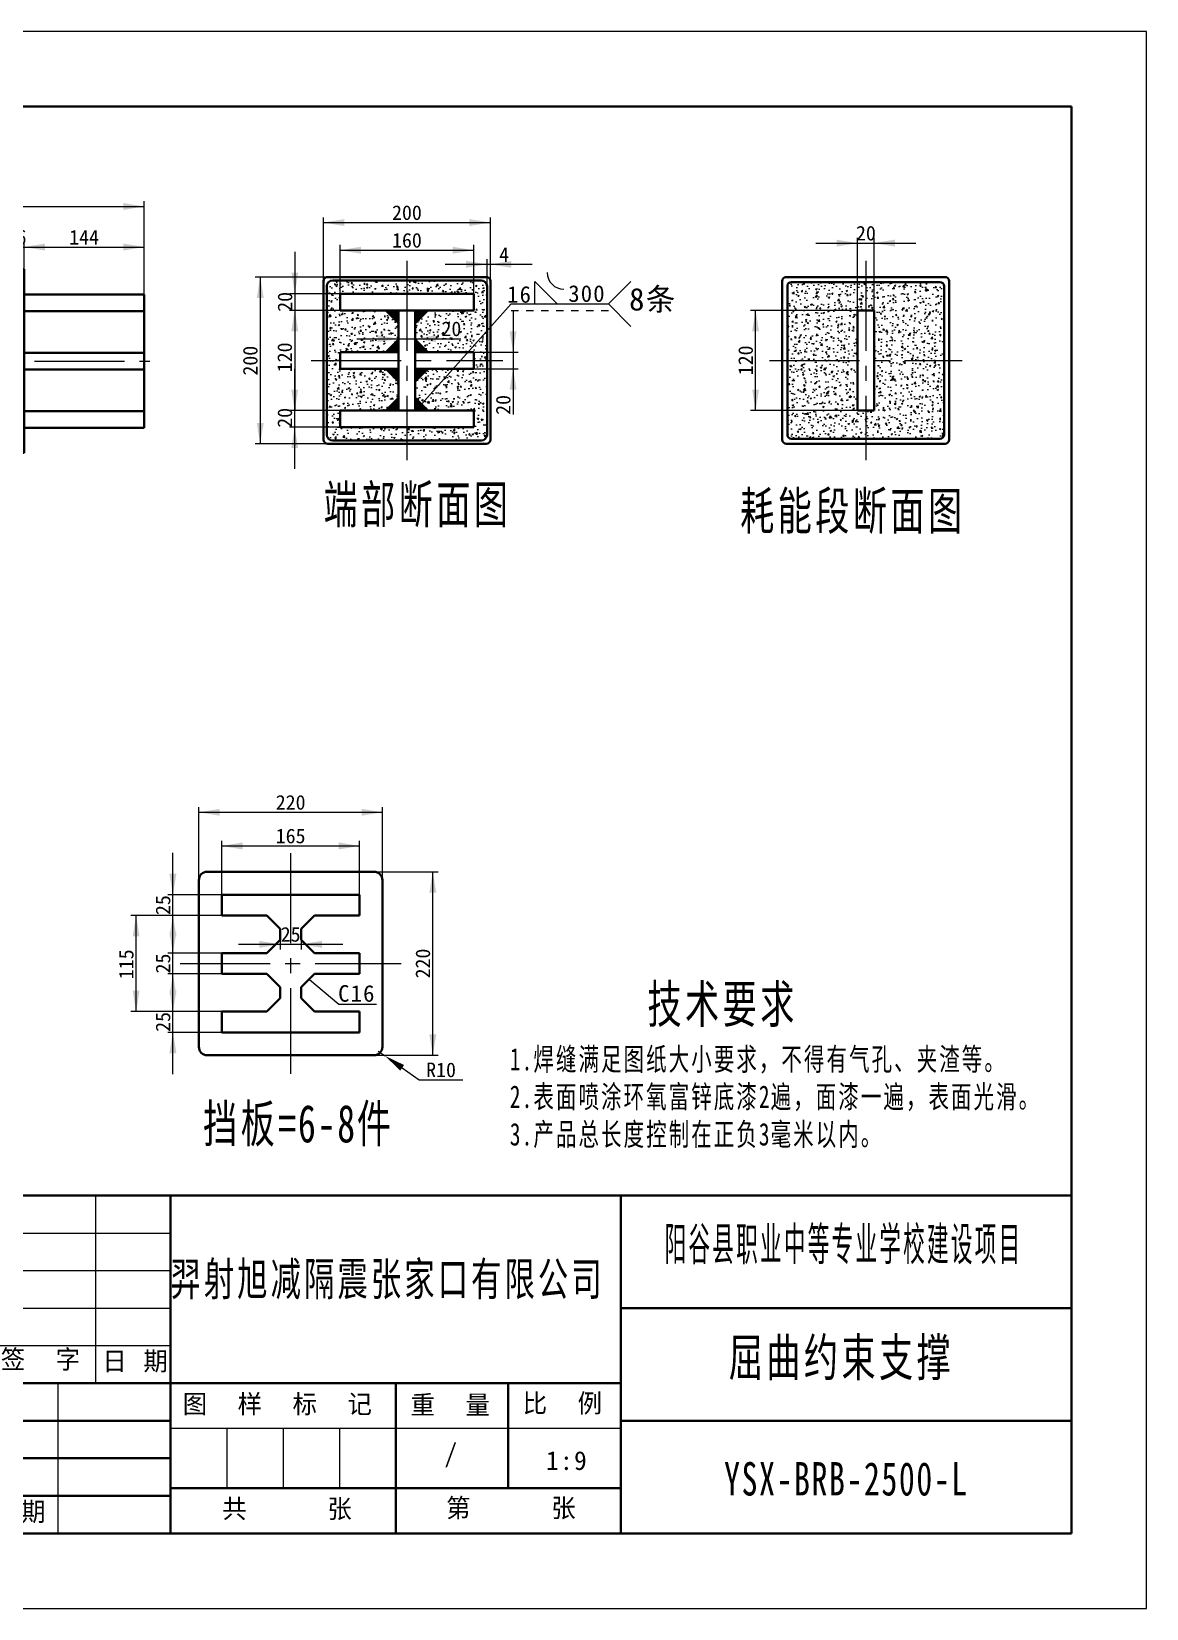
# Model space of a CAD drawing. Header units: millimetres. Extents: x -1336 to 1336, y -945 to 945.
# Drawn here: x 0 to 1336, y -945 to 945 of the extents above; entities that cross this region are included whole.
import ezdxf

# ---------------------------------------------------------------- set-up
doc = ezdxf.new("R2010")
doc.units = ezdxf.units.MM
doc.linetypes.add('点画线', pattern=[162, 108, -18, 18, -18, 0, 0])
doc.linetypes.add('虚线', pattern=[18, 9, -9, 0, 0])
doc.layers.get('0').update_dxf_attribs({"lineweight": 18})
for name, color, linetype, lineweight in [('中心线层', 1, '点画线', 18), ('剖面线层', 4, 'Continuous', 18), ('尺寸线层', 3, 'Continuous', 18), ('粗实线层', 7, 'Continuous', 35), ('细实线层', 7, 'Continuous', 18), ('虚线层', 6, '虚线', 18)]:
    doc.layers.add(name, color=color, linetype=linetype, lineweight=lineweight)
doc.dimstyles.new('CUSTOM_DIMSTYLE', dxfattribs={"dimscale": 5, "dimtxt": 3.5, "dimasz": 5, "dimexe": 1.25, "dimexo": 0, "dimtad": 1, "dimdsep": 46, "dimtxsty": 'Standard', "dimcen": 2.5, "dimdle": 10, "dimclrd": 3, "dimadec": 3, "dimazin": 3, "dimtfac": 1, "dimtmove": 0, "dimatfit": 3, "dimfxl": 1, "dimtolj": 1, "dimarcsym": 0})

# ---------------------------------------------------------------- blocks, each defined once
blk = doc.blocks.new('图框')
at = {"layer": '粗实线层'}
for p, q in [((2583, 1800), (90, 1800)), ((2583, 90), (2583, 1800)), ((90, 90), (2583, 90))]:
    blk.add_line(p, q, dxfattribs=at)
at = {"layer": '细实线层'}
for p, q in [((2673, 1890), (0, 1890)), ((2673, 0), (2673, 1890)), ((0, 0), (2673, 0))]:
    blk.add_line(p, q, dxfattribs=at)
blk = doc.blocks.new('*X4')
at = {"layer": '尺寸线层', "linetype": 'Continuous'}
for points in [[(0, 185.3), (25, 189.5), (25, 181.2)], [(1235, 185.3), (1210, 189.5), (1210, 181.2)]]:
    blk.add_hatch(color=3, dxfattribs=at).paths.add_polyline_path(points, flags=0)
at = {"layer": '尺寸线层', "color": 0, "linetype": 'Continuous'}
for p, q in [((0, 85), (0, 191.6)), ((1235, 80), (1235, 191.6))]:
    blk.add_line(p, q, dxfattribs=at)
at = {"layer": '尺寸线层', "color": 3, "linetype": 'Continuous'}
blk.add_line((0, 185.3), (1235, 185.3), dxfattribs=at)
at = {"layer": '尺寸线层', "color": 0, "insert": (617.5, 209.8), "char_height": 17.5, "width": 54.749, "attachment_point": 5}
blk.add_mtext('{\\H2.5x;L}', dxfattribs=at)
blk = doc.blocks.new('_CLOSEDFILLED')
at = {"linetype": 'ByBlock'}
blk.add_hatch(color=0, dxfattribs=at).paths.add_polyline_path([(-1, 0.164), (0, 0), (-1, -0.164)], flags=0)
blk = doc.blocks.new('*X5')
at = {"layer": '尺寸线层'}
for p, q in [((150, 110), (150, 136.694)), ((1085, 100), (1085, 136.694))]:
    blk.add_line(p, q, dxfattribs=at)
at = {"layer": '尺寸线层', "color": 3, "lineweight": 0}
blk.add_line((175, 136.694), (1060, 136.694), dxfattribs=at)
at = {"layer": '尺寸线层', "color": 3, "xscale": 25, "yscale": 25, "rotation": 180}
blk.add_blockref('_CLOSEDFILLED', (150, 136.694), dxfattribs=at)
at = {"layer": '尺寸线层', "color": 3, "xscale": 25, "yscale": 25}
blk.add_blockref('_CLOSEDFILLED', (1085, 136.694), dxfattribs=at)
at = {"layer": '尺寸线层', "insert": (617.5, 148.569), "char_height": 17.5, "width": 121.03352, "attachment_point": 5}
blk.add_mtext('L-300', dxfattribs=at)
blk = doc.blocks.new('*X7')
at = {"layer": '尺寸线层', "linetype": 'Continuous'}
for points in [[(1091, 136.7), (1116, 140.9), (1116, 132.5)], [(1235, 136.7), (1210, 140.9), (1210, 132.5)]]:
    blk.add_hatch(color=3, dxfattribs=at).paths.add_polyline_path(points, flags=0)
at = {"layer": '尺寸线层', "color": 0, "linetype": 'Continuous'}
for p, q in [((1091, 110), (1091, 142.9)), ((1235, 80), (1235, 142.9))]:
    blk.add_line(p, q, dxfattribs=at)
at = {"layer": '尺寸线层', "color": 3, "linetype": 'Continuous'}
blk.add_line((1091, 136.7), (1235, 136.7), dxfattribs=at)
at = {"layer": '尺寸线层', "color": 0, "insert": (1163, 148.5), "char_height": 17.5, "width": 67.654, "attachment_point": 5}
blk.add_mtext('144', dxfattribs=at)
blk = doc.blocks.new('*X8')
at = {"layer": '尺寸线层', "linetype": 'Continuous'}
for points in [[(286, 31.6), (311, 35.8), (311, 27.4)], [(386, 31.6), (361, 35.8), (361, 27.4)]]:
    blk.add_hatch(color=3, dxfattribs=at).paths.add_polyline_path(points, flags=0)
at = {"layer": '尺寸线层', "color": 0, "linetype": 'Continuous'}
for p, q in [((286, 10), (286, 37.8)), ((386, 10), (386, 37.8))]:
    blk.add_line(p, q, dxfattribs=at)
at = {"layer": '尺寸线层', "color": 3, "linetype": 'Continuous'}
blk.add_line((286, 31.6), (386, 31.6), dxfattribs=at)
at = {"layer": '尺寸线层', "color": 0, "insert": (336, 43.4), "char_height": 17.5, "width": 66.872, "attachment_point": 5}
blk.add_mtext('100', dxfattribs=at)
blk = doc.blocks.new('*X9')
at = {"layer": '尺寸线层', "linetype": 'Continuous'}
for points in [[(856, 31.6), (881, 35.8), (881, 27.4)], [(956, 31.6), (931, 35.8), (931, 27.4)]]:
    blk.add_hatch(color=3, dxfattribs=at).paths.add_polyline_path(points, flags=0)
at = {"layer": '尺寸线层', "color": 0, "linetype": 'Continuous'}
for p, q in [((856, 10), (856, 37.8)), ((956, 10), (956, 37.8))]:
    blk.add_line(p, q, dxfattribs=at)
at = {"layer": '尺寸线层', "color": 3, "linetype": 'Continuous'}
blk.add_line((856, 31.6), (956, 31.6), dxfattribs=at)
at = {"layer": '尺寸线层', "color": 0, "insert": (906, 43.4), "char_height": 17.5, "width": 66.872, "attachment_point": 5}
blk.add_mtext('100', dxfattribs=at)
blk = doc.blocks.new('*X10')
at = {"layer": '尺寸线层', "color": 3, "lineweight": 0}
for p, q in [((119, 136.694), (94, 136.694)), ((144, 136.694), (150, 136.694)), ((175, 136.694), (200, 136.694))]:
    blk.add_line(p, q, dxfattribs=at)
at = {"layer": '尺寸线层'}
for p, q in [((144, 110), (144, 136.694)), ((150, 110.194), (150, 136.694))]:
    blk.add_line(p, q, dxfattribs=at)
at = {"layer": '尺寸线层', "color": 3, "xscale": 25, "yscale": 25}
blk.add_blockref('_CLOSEDFILLED', (144, 136.694), dxfattribs=at)
at = {"layer": '尺寸线层', "color": 3, "xscale": 25, "yscale": 25, "rotation": 180}
blk.add_blockref('_CLOSEDFILLED', (150, 136.694), dxfattribs=at)
at = {"layer": '尺寸线层', "insert": (147, 148.569), "char_height": 17.5, "width": 20.13966, "attachment_point": 5}
blk.add_mtext('6', dxfattribs=at)
blk = doc.blocks.new('*X11')
at = {"layer": '尺寸线层', "color": 3, "lineweight": 0}
for p, q in [((1060, 136.694), (1035, 136.694)), ((1085, 136.694), (1091, 136.694)), ((1116, 136.694), (1141, 136.694))]:
    blk.add_line(p, q, dxfattribs=at)
at = {"layer": '尺寸线层'}
for p, q in [((1085, 110), (1085, 136.694)), ((1091, 110), (1091, 136.694))]:
    blk.add_line(p, q, dxfattribs=at)
at = {"layer": '尺寸线层', "color": 3, "xscale": 25, "yscale": 25}
blk.add_blockref('_CLOSEDFILLED', (1085, 136.694), dxfattribs=at)
at = {"layer": '尺寸线层', "color": 3, "xscale": 25, "yscale": 25, "rotation": 180}
blk.add_blockref('_CLOSEDFILLED', (1091, 136.694), dxfattribs=at)
at = {"layer": '尺寸线层', "insert": (1088, 148.569), "char_height": 17.5, "width": 20.13966, "attachment_point": 5}
blk.add_mtext('6', dxfattribs=at)
blk = doc.blocks.new('*X12')
at = {"layer": '尺寸线层', "linetype": 'Continuous'}
for points in [[(0, 136.7), (25, 140.9), (25, 132.5)], [(144, 136.7), (119, 140.9), (119, 132.5)]]:
    blk.add_hatch(color=3, dxfattribs=at).paths.add_polyline_path(points, flags=0)
at = {"layer": '尺寸线层', "color": 0, "linetype": 'Continuous'}
for p, q in [((0, 80), (0, 142.9)), ((144, 85), (144, 142.9))]:
    blk.add_line(p, q, dxfattribs=at)
at = {"layer": '尺寸线层', "color": 3, "linetype": 'Continuous'}
blk.add_line((0, 136.7), (144, 136.7), dxfattribs=at)
at = {"layer": '尺寸线层', "color": 0, "insert": (72, 148.5), "char_height": 17.5, "width": 67.654, "attachment_point": 5}
blk.add_mtext('144', dxfattribs=at)
blk = doc.blocks.new('*X13')
at = {"layer": '尺寸线层', "linetype": 'Continuous'}
for points in [[(606.6, 6.1), (586.8, 21.9), (582.7, 14.6)], [(628.4, -6.1), (652.3, -14.6), (648.2, -21.9)]]:
    blk.add_hatch(color=3, dxfattribs=at).paths.add_polyline_path(points, flags=0)
at = {"layer": '尺寸线层', "color": 3, "linetype": 'Continuous'}
for q in [(474.2, 27.4), (672.1, -30.4)]:
    blk.add_line((568.3, 27.4), q, dxfattribs=at)
at = {"layer": '尺寸线层', "color": 0, "insert": (512.5, 39.2), "char_height": 17.5, "width": 153.296, "attachment_point": 5}
blk.add_mtext('%%C25*40', dxfattribs=at)
blk = doc.blocks.new('*X18')
at = {"layer": '尺寸线层', "linetype": 'Continuous'}
for points in [[(96, 115.2), (71, 119.3), (71, 111)], [(100, 115.2), (125, 119.3), (125, 111)]]:
    blk.add_hatch(color=3, dxfattribs=at).paths.add_polyline_path(points, flags=0)
at = {"layer": '尺寸线层', "color": 3, "linetype": 'Continuous'}
blk.add_line((46, 115.2), (150, 115.2), dxfattribs=at)
at = {"layer": '尺寸线层', "color": 0, "linetype": 'Continuous'}
for p, q in [((96, -61.8), (96, 121.4)), ((100, -61.8), (100, 121.4))]:
    blk.add_line(p, q, dxfattribs=at)
at = {"layer": '尺寸线层', "color": 0, "insert": (116.5, 126.9), "char_height": 17.5, "width": 35, "attachment_point": 5}
blk.add_mtext('4', dxfattribs=at)
blk = doc.blocks.new('*X19')
at = {"layer": '尺寸线层', "linetype": 'Continuous'}
for points in [[(-80, 132.1), (-55, 136.3), (-55, 127.9)], [(80, 132.1), (55, 136.3), (55, 127.9)]]:
    blk.add_hatch(color=3, dxfattribs=at).paths.add_polyline_path(points, flags=0)
at = {"layer": '尺寸线层', "color": 0, "linetype": 'Continuous'}
for p, q in [((-80, 80), (-80, 138.4)), ((80, 80), (80, 138.4))]:
    blk.add_line(p, q, dxfattribs=at)
at = {"layer": '尺寸线层', "color": 3, "linetype": 'Continuous'}
blk.add_line((-80, 132.1), (80, 132.1), dxfattribs=at)
at = {"layer": '尺寸线层', "color": 0, "insert": (0, 143.9), "char_height": 17.5, "width": 66.872, "attachment_point": 5}
blk.add_mtext('160', dxfattribs=at)
blk = doc.blocks.new('*X20')
at = {"layer": '尺寸线层', "linetype": 'Continuous'}
for points in [[(-134.4, 80), (-130.2, 105), (-138.5, 105)], [(-134.4, 60), (-130.2, 35), (-138.5, 35)]]:
    blk.add_hatch(color=3, dxfattribs=at).paths.add_polyline_path(points, flags=0)
at = {"layer": '尺寸线层', "color": 3, "linetype": 'Continuous'}
blk.add_line((-134.4, 130), (-134.4, 10), dxfattribs=at)
at = {"layer": '尺寸线层', "color": 0, "linetype": 'Continuous'}
for p, q in [((-80, 80), (-140.6, 80)), ((-80, 60), (-140.6, 60))]:
    blk.add_line(p, q, dxfattribs=at)
at = {"layer": '尺寸线层', "color": 0, "insert": (-146.1, 70.2), "char_height": 17.5, "width": 44.972, "attachment_point": 5, "rotation": 90}
blk.add_mtext('20', dxfattribs=at)
blk = doc.blocks.new('*X21')
at = {"layer": '尺寸线层', "linetype": 'Continuous'}
for points in [[(-134.5, 60), (-130.4, 35), (-138.7, 35)], [(-134.5, -60), (-130.4, -35), (-138.7, -35)]]:
    blk.add_hatch(color=3, dxfattribs=at).paths.add_polyline_path(points, flags=0)
at = {"layer": '尺寸线层', "color": 0, "linetype": 'Continuous'}
for p, q in [((-80, 60), (-140.8, 60)), ((-80, -60), (-140.8, -60))]:
    blk.add_line(p, q, dxfattribs=at)
at = {"layer": '尺寸线层', "color": 3, "linetype": 'Continuous'}
blk.add_line((-134.5, 60), (-134.5, -60), dxfattribs=at)
at = {"layer": '尺寸线层', "color": 0, "insert": (-146.4, 3.7), "char_height": 17.5, "width": 66.872, "attachment_point": 5, "rotation": 90}
blk.add_mtext('120', dxfattribs=at)
blk = doc.blocks.new('*X22')
at = {"layer": '尺寸线层', "linetype": 'Continuous'}
for points in [[(-134.6, -60), (-130.4, -35), (-138.7, -35)], [(-134.6, -80), (-130.4, -105), (-138.7, -105)]]:
    blk.add_hatch(color=3, dxfattribs=at).paths.add_polyline_path(points, flags=0)
at = {"layer": '尺寸线层', "color": 3, "linetype": 'Continuous'}
blk.add_line((-134.6, -10), (-134.6, -130), dxfattribs=at)
at = {"layer": '尺寸线层', "color": 0, "linetype": 'Continuous'}
for p, q in [((-80, -60), (-140.8, -60)), ((-80, -80), (-140.8, -80))]:
    blk.add_line(p, q, dxfattribs=at)
at = {"layer": '尺寸线层', "color": 0, "insert": (-146.3, -68.8), "char_height": 17.5, "width": 44.972, "attachment_point": 5, "rotation": 90}
blk.add_mtext('20', dxfattribs=at)
blk = doc.blocks.new('*X23')
at = {"layer": '尺寸线层', "linetype": 'Continuous'}
for points in [[(127.2, 10), (131.4, 35), (123.1, 35)], [(127.2, -10), (131.4, -35), (123.1, -35)]]:
    blk.add_hatch(color=3, dxfattribs=at).paths.add_polyline_path(points, flags=0)
at = {"layer": '尺寸线层', "color": 3, "linetype": 'Continuous'}
blk.add_line((127.2, 60), (127.2, -64.6), dxfattribs=at)
at = {"layer": '尺寸线层', "color": 0, "linetype": 'Continuous'}
for p, q in [((80, 10), (133.5, 10)), ((80, -10), (133.5, -10))]:
    blk.add_line(p, q, dxfattribs=at)
at = {"layer": '尺寸线层', "color": 0, "insert": (115.5, -53.3), "char_height": 17.5, "width": 44.972, "attachment_point": 5, "rotation": 90}
blk.add_mtext('20', dxfattribs=at)
blk = doc.blocks.new('*X24')
at = {"layer": '尺寸线层', "linetype": 'Continuous'}
for points in [[(-175.9, 100), (-171.7, 75), (-180, 75)], [(-175.9, -100), (-171.7, -75), (-180, -75)]]:
    blk.add_hatch(color=3, dxfattribs=at).paths.add_polyline_path(points, flags=0)
at = {"layer": '尺寸线层', "color": 0, "linetype": 'Continuous'}
for p, q in [((-95, 100), (-182.1, 100)), ((-95, -100), (-182.1, -100))]:
    blk.add_line(p, q, dxfattribs=at)
at = {"layer": '尺寸线层', "color": 3, "linetype": 'Continuous'}
blk.add_line((-175.9, 100), (-175.9, -100), dxfattribs=at)
at = {"layer": '尺寸线层', "color": 0, "insert": (-187.7, -0.3), "char_height": 17.5, "width": 70, "attachment_point": 5, "rotation": 90}
blk.add_mtext('200', dxfattribs=at)
blk = doc.blocks.new('*X25')
at = {"layer": '尺寸线层', "linetype": 'Continuous'}
for points in [[(-100, 165.3), (-75, 169.4), (-75, 161.1)], [(100, 165.3), (75, 169.4), (75, 161.1)]]:
    blk.add_hatch(color=3, dxfattribs=at).paths.add_polyline_path(points, flags=0)
at = {"layer": '尺寸线层', "color": 0, "linetype": 'Continuous'}
for p, q in [((-100, 95), (-100, 171.5)), ((100, 95), (100, 171.5))]:
    blk.add_line(p, q, dxfattribs=at)
at = {"layer": '尺寸线层', "color": 3, "linetype": 'Continuous'}
blk.add_line((-100, 165.3), (100, 165.3), dxfattribs=at)
at = {"layer": '尺寸线层', "color": 0, "insert": (0, 177), "char_height": 17.5, "width": 70, "attachment_point": 5}
blk.add_mtext('200', dxfattribs=at)
blk = doc.blocks.new('*X26')
at = {"layer": '尺寸线层', "linetype": 'Continuous'}
for points in [[(-10, 26), (-35, 30.2), (-35, 21.9)], [(10, 26), (35, 30.2), (35, 21.9)]]:
    blk.add_hatch(color=3, dxfattribs=at).paths.add_polyline_path(points, flags=0)
at = {"layer": '尺寸线层', "color": 3, "linetype": 'Continuous'}
blk.add_line((-60, 26), (64.6, 26), dxfattribs=at)
at = {"layer": '尺寸线层', "color": 0, "linetype": 'Continuous'}
for p, q in [((-10, 34.1), (-10, 19.8)), ((10, 33.7), (10, 19.8))]:
    blk.add_line(p, q, dxfattribs=at)
at = {"layer": '尺寸线层', "color": 0, "insert": (53.3, 37.8), "char_height": 17.5, "width": 44.972, "attachment_point": 5}
blk.add_mtext('20', dxfattribs=at)
blk = doc.blocks.new('*X27')
at = {"layer": '尺寸线层', "color": 0, "linetype": 'Continuous'}
for p, q in [((135.122, 119.778), (135.122, 146.778)), ((162.122, 119.778), (135.122, 146.778)), ((223.465, 119.778), (250.465, 146.778)), ((135.122, 119.778), (162.122, 119.778)), ((223.465, 119.778), (250.465, 92.778))]:
    blk.add_line(p, q, dxfattribs=at)
at = {"layer": '尺寸线层', "color": 0, "linetype": 'Continuous', "lineweight": -2}
for p, q in [((0, 0), (106.772, 119.778)), ((106.772, 119.778), (223.465, 119.778))]:
    blk.add_line(p, q, dxfattribs=at)
at = {"layer": '尺寸线层', "color": 0, "linetype": '虚线'}
blk.add_line((106.772, 111.678), (223.465, 111.678), dxfattribs=at)
at = {"layer": '尺寸线层', "color": 0, "linetype": 'Continuous'}
blk.add_arc((170.222, 157.578), 20.25, 180, 270, dxfattribs=at)
at = {"layer": '尺寸线层', "color": 0, "attachment_point": 1}
for s, insert, char_height, width in [('{\\T1.1;300}', (175.399, 142.176), 20, 85.27374), ('{\\T1.1;8条}', (248.327, 138.869), 27, 113.06816)]:
    blk.add_mtext(s, dxfattribs=dict(at, insert=insert, char_height=char_height, width=width))
blk = doc.blocks.new('*X29')
at = {"layer": '尺寸线层', "linetype": 'Continuous'}
for points in [[(-10, 140.6), (-35, 144.8), (-35, 136.4)], [(10, 140.6), (35, 144.8), (35, 136.4)]]:
    blk.add_hatch(color=3, dxfattribs=at).paths.add_polyline_path(points, flags=0)
at = {"layer": '尺寸线层', "color": 3, "linetype": 'Continuous'}
blk.add_line((-60, 140.6), (60, 140.6), dxfattribs=at)
at = {"layer": '尺寸线层', "color": 0, "linetype": 'Continuous'}
for p, q in [((-10, 60), (-10, 146.9)), ((10, 60), (10, 146.9))]:
    blk.add_line(p, q, dxfattribs=at)
at = {"layer": '尺寸线层', "color": 0, "insert": (0.2, 152.4), "char_height": 17.5, "width": 44.972, "attachment_point": 5}
blk.add_mtext('20', dxfattribs=at)
blk = doc.blocks.new('*X30')
at = {"layer": '尺寸线层', "linetype": 'Continuous'}
for points in [[(-132, 60), (-136.2, 35), (-127.9, 35)], [(-132, -60), (-136.2, -35), (-127.9, -35)]]:
    blk.add_hatch(color=3, dxfattribs=at).paths.add_polyline_path(points, flags=0)
at = {"layer": '尺寸线层', "color": 0, "linetype": 'Continuous'}
for p, q in [((-10, 60), (-138.3, 60)), ((-10, -60), (-138.3, -60))]:
    blk.add_line(p, q, dxfattribs=at)
at = {"layer": '尺寸线层', "color": 3, "linetype": 'Continuous'}
blk.add_line((-132, -60), (-132, 60), dxfattribs=at)
at = {"layer": '尺寸线层', "color": 0, "insert": (-143.9, 0.1), "char_height": 17.5, "width": 66.872, "attachment_point": 5, "rotation": 90}
blk.add_mtext('120', dxfattribs=at)
blk = doc.blocks.new('*X35')
at = {"layer": '尺寸线层', "linetype": 'Continuous'}
for points in [[(170.4, 110), (166.3, 85), (174.6, 85)], [(170.4, -110), (166.3, -85), (174.6, -85)]]:
    blk.add_hatch(color=3, dxfattribs=at).paths.add_polyline_path(points, flags=0)
at = {"layer": '尺寸线层', "color": 0, "linetype": 'Continuous'}
for p, q in [((100, 110), (176.7, 110)), ((100, -110), (176.7, -110))]:
    blk.add_line(p, q, dxfattribs=at)
at = {"layer": '尺寸线层', "color": 3, "linetype": 'Continuous'}
blk.add_line((170.4, -110), (170.4, 110), dxfattribs=at)
at = {"layer": '尺寸线层', "color": 0, "insert": (158.6, 0), "char_height": 17.5, "width": 70, "attachment_point": 5, "rotation": 90}
blk.add_mtext('220', dxfattribs=at)
blk = doc.blocks.new('*X36')
at = {"layer": '尺寸线层', "color": 3, "lineweight": 0}
for p, q in [((105, -105), (113.2, -110.7)), ((133.6, -125.1), (154.1, -139.5)), ((154.1, -139.5), (206.6, -139.5))]:
    blk.add_line(p, q, dxfattribs=at)
at = {"layer": '尺寸线层', "color": 3, "xscale": 25, "yscale": 25, "rotation": 144.901}
blk.add_blockref('_CLOSEDFILLED', (113.2, -110.7), dxfattribs=at)
at = {"layer": '尺寸线层', "insert": (180.3, -127.6), "char_height": 17.5, "width": 70.978, "attachment_point": 5}
blk.add_mtext('R10', dxfattribs=at)
blk = doc.blocks.new('*X37')
at = {"layer": '尺寸线层', "linetype": 'Continuous'}
for points in [[(-110, 181.2), (-85, 185.4), (-85, 177.1)], [(110, 181.2), (85, 185.4), (85, 177.1)]]:
    blk.add_hatch(color=3, dxfattribs=at).paths.add_polyline_path(points, flags=0)
at = {"layer": '尺寸线层', "color": 0, "linetype": 'Continuous'}
for p, q in [((-110, 100), (-110, 187.5)), ((110, 100), (110, 187.5))]:
    blk.add_line(p, q, dxfattribs=at)
at = {"layer": '尺寸线层', "color": 3, "linetype": 'Continuous'}
blk.add_line((-110, 181.2), (110, 181.2), dxfattribs=at)
at = {"layer": '尺寸线层', "color": 0, "insert": (0, 193), "char_height": 17.5, "width": 70, "attachment_point": 5}
blk.add_mtext('220', dxfattribs=at)
blk = doc.blocks.new('*X38')
at = {"layer": '尺寸线层', "linetype": 'Continuous'}
for points in [[(-82.5, 140.9), (-57.5, 145.1), (-57.5, 136.7)], [(82.5, 140.9), (57.5, 145.1), (57.5, 136.7)]]:
    blk.add_hatch(color=3, dxfattribs=at).paths.add_polyline_path(points, flags=0)
at = {"layer": '尺寸线层', "color": 0, "linetype": 'Continuous'}
for p, q in [((-82.5, 82.5), (-82.5, 147.2)), ((82.5, 82.5), (82.5, 147.2))]:
    blk.add_line(p, q, dxfattribs=at)
at = {"layer": '尺寸线层', "color": 3, "linetype": 'Continuous'}
blk.add_line((-82.5, 140.9), (82.5, 140.9), dxfattribs=at)
at = {"layer": '尺寸线层', "color": 0, "insert": (0, 152.7), "char_height": 17.5, "width": 66.285, "attachment_point": 5}
blk.add_mtext('165', dxfattribs=at)
blk = doc.blocks.new('*X39')
at = {"layer": '尺寸线层', "linetype": 'Continuous'}
for points in [[(-141.1, 82.5), (-145.3, 107.5), (-136.9, 107.5)], [(-141.1, 57.5), (-145.3, 32.5), (-136.9, 32.5)]]:
    blk.add_hatch(color=3, dxfattribs=at).paths.add_polyline_path(points, flags=0)
at = {"layer": '尺寸线层', "color": 3, "linetype": 'Continuous'}
blk.add_line((-141.1, 7.5), (-141.1, 132.5), dxfattribs=at)
at = {"layer": '尺寸线层', "color": 0, "linetype": 'Continuous'}
for p, q in [((-82.5, 82.5), (-147.3, 82.5)), ((-82.5, 57.5), (-147.3, 57.5))]:
    blk.add_line(p, q, dxfattribs=at)
at = {"layer": '尺寸线层', "color": 0, "insert": (-152.9, 70), "char_height": 17.5, "width": 44.385, "attachment_point": 5, "rotation": 90}
blk.add_mtext('25', dxfattribs=at)
blk = doc.blocks.new('*X40')
at = {"layer": '尺寸线层', "linetype": 'Continuous'}
for points in [[(-141.1, -57.5), (-145.3, -32.5), (-136.9, -32.5)], [(-141.1, -82.5), (-145.3, -107.5), (-136.9, -107.5)]]:
    blk.add_hatch(color=3, dxfattribs=at).paths.add_polyline_path(points, flags=0)
at = {"layer": '尺寸线层', "color": 3, "linetype": 'Continuous'}
blk.add_line((-141.1, -132.5), (-141.1, -7.5), dxfattribs=at)
at = {"layer": '尺寸线层', "color": 0, "linetype": 'Continuous'}
for p, q in [((-82.5, -57.5), (-147.3, -57.5)), ((-82.5, -82.5), (-147.3, -82.5))]:
    blk.add_line(p, q, dxfattribs=at)
at = {"layer": '尺寸线层', "color": 0, "insert": (-152.9, -70), "char_height": 17.5, "width": 44.385, "attachment_point": 5, "rotation": 90}
blk.add_mtext('25', dxfattribs=at)
blk = doc.blocks.new('*X41')
at = {"layer": '尺寸线层', "linetype": 'Continuous'}
for points in [[(-12.5, 23), (-37.5, 27.2), (-37.5, 18.8)], [(12.5, 23), (37.5, 27.2), (37.5, 18.8)]]:
    blk.add_hatch(color=3, dxfattribs=at).paths.add_polyline_path(points, flags=0)
at = {"layer": '尺寸线层', "color": 3, "linetype": 'Continuous'}
blk.add_line((-62.5, 23), (62.5, 23), dxfattribs=at)
at = {"layer": '尺寸线层', "color": 0, "linetype": 'Continuous'}
for p, q in [((-12.5, 35), (-12.5, 16.8)), ((12.5, 34.4), (12.5, 16.8))]:
    blk.add_line(p, q, dxfattribs=at)
at = {"layer": '尺寸线层', "color": 0, "insert": (0, 34.8), "char_height": 17.5, "width": 44.385, "attachment_point": 5}
blk.add_mtext('25', dxfattribs=at)
blk = doc.blocks.new('*X42')
at = {"layer": '尺寸线层', "linetype": 'Continuous'}
for points in [[(-141.1, 12.5), (-145.3, 37.5), (-136.9, 37.5)], [(-141.1, -12.5), (-145.3, -37.5), (-136.9, -37.5)]]:
    blk.add_hatch(color=3, dxfattribs=at).paths.add_polyline_path(points, flags=0)
at = {"layer": '尺寸线层', "color": 3, "linetype": 'Continuous'}
blk.add_line((-141.1, -62.5), (-141.1, 62.5), dxfattribs=at)
at = {"layer": '尺寸线层', "color": 0, "linetype": 'Continuous'}
for p, q in [((-82.6, 12.5), (-147.3, 12.5)), ((-82.6, -12.5), (-147.3, -12.5))]:
    blk.add_line(p, q, dxfattribs=at)
at = {"layer": '尺寸线层', "color": 0, "insert": (-152.9, 0), "char_height": 17.5, "width": 44.385, "attachment_point": 5, "rotation": 90}
blk.add_mtext('25', dxfattribs=at)
blk = doc.blocks.new('*X43')
at = {"layer": '尺寸线层', "linetype": 'Continuous'}
for points in [[(-185.2, 57.5), (-189.4, 32.5), (-181.1, 32.5)], [(-185.2, -57.5), (-189.4, -32.5), (-181.1, -32.5)]]:
    blk.add_hatch(color=3, dxfattribs=at).paths.add_polyline_path(points, flags=0)
at = {"layer": '尺寸线层', "color": 0, "linetype": 'Continuous'}
for p, q in [((-82.5, 57.5), (-191.5, 57.5)), ((-82.5, -57.5), (-191.5, -57.5))]:
    blk.add_line(p, q, dxfattribs=at)
at = {"layer": '尺寸线层', "color": 3, "linetype": 'Continuous'}
blk.add_line((-185.2, -57.5), (-185.2, 57.5), dxfattribs=at)
at = {"layer": '尺寸线层', "color": 0, "insert": (-197, -0.9), "char_height": 17.5, "width": 66.285, "attachment_point": 5, "rotation": 90}
blk.add_mtext('115', dxfattribs=at)
blk = doc.blocks.new('标题')
at = {"layer": '粗实线层'}
for p, q in [((-1620, 405), (-1620, 0)), ((0, 405), (-1620, 405)), ((-1080, 405), (-1080, 0)), ((-540, 405), (-540, 0)), ((0, 0), (0, 405)), ((0, 270), (-540, 270)), ((-1620, 180), (-540, 180)), ((-1350, 180), (-1350, 0)), ((-810, 180), (-810, 0)), ((-675, 180), (-675, 54)), ((-1620, 135), (-1080, 135)), ((0, 135), (-540, 135)), ((-1620, 90), (-1080, 90)), ((-1620, 45), (-1080, 45)), ((-1080, 54), (-540, 54)), ((-1620, 0), (0, 0))]:
    blk.add_line(p, q, dxfattribs=at)
at = {"layer": '细实线层'}
for p, q in [((-1548, 405), (-1548, 180)), ((-1485, 405), (-1485, 0)), ((-1305, 405), (-1305, 180)), ((-1170, 405), (-1170, 180)), ((-1620, 360), (-1080, 360)), ((-1620, 315), (-1080, 315)), ((-1620, 270), (-1080, 270)), ((-1620, 225), (-1080, 225)), ((-1215, 180), (-1215, 0)), ((-1080, 126), (-540, 126)), ((-1012.5, 126), (-1012.5, 54)), ((-945, 126), (-945, 54)), ((-877.5, 126), (-877.5, 54))]:
    blk.add_line(p, q, dxfattribs=at)
at = {"layer": '尺寸线层', "attachment_point": 1}
for s, insert, char_height, width in [('{\\W0.5;\\T1.1;阳谷县职业中等专业学校建设项目}', (-487.7, 367), 40, 540), ('{\\W0.7;\\T1.1;羿射旭减隔震张家口有限公司}', (-1080, 325), 40, 812.425), ('{\\W0.7;\\T1.1;屈曲约束支撑}', (-410.8, 233.5), 45, 791.397), ('{\\T1.1;标记}', (-1615.5, 216.3), 22.5, 126.151), ('{\\T1.1;处数}', (-1547, 216.9), 22.5, 125.397), ('{\\T1.1;更改文件名}', (-1474.7, 218.9), 22.5, 323.095), ('{\\T1.1;签  字}', (-1283.4, 219.9), 22.5, 197.196), ('{\\T1.1;日 期}', (-1161.5, 217.8), 22.5, 149.48), ('{\\T1.1;设  计}', (-1600.1, 172.6), 22.5, 196.441), ('{\\T1.1;比  例}', (-657.7, 167.3), 22.5, 187.894), ('{\\T1.1;图  样  标  记}', (-1065.3, 166.3), 22.5, 467.648), ('{\\T1.1;重  量}', (-792.2, 165.3), 22.5, 197.447), ('{\\T1.1;/}', (-751.6, 107.2), 22.5, 197.447), ('{\\T1.1;1:9}', (-629.9, 98.5), 22.5, 187.894), ('{\\W0.7;\\T1.1;YSX-BRB-2500-L}', (-416.3, 85.4), 40, 869.006), ('{\\T1.1;日  期}', (-1324.8, 37.3), 22.5, 184.877), ('{\\T1.1;共}', (-1017.8, 40.8), 22.5, 59.33), ('{\\T1.1;张}', (-891.8, 40.8), 22.5, 57.57), ('{\\T1.1;第}', (-749.5, 41.8), 22.5, 57.57), ('{\\T1.1;张}', (-623.5, 41.8), 22.5, 57.57)]:
    blk.add_mtext(s, dxfattribs=dict(at, insert=insert, char_height=char_height, width=width))
blk = doc.blocks.new('主视图')
for points in [[(150, 100), (150, 110), (150, 110.194), (160.5, 100)], [(1075, 100), (1085, 110), (1085, 100)], [(150, -110), (150, -100), (160.5, -100), (150, -110.194)], [(1085, -110), (1075, -100), (1085, -100)]]:
    blk.add_hatch(color=256).paths.add_polyline_path(points, flags=0)
at = {"layer": '剖面线层'}
h = blk.add_hatch(dxfattribs=at)
h.set_pattern_fill('AR-CONC', color=256, scale=0.1, style=0)
h.paths.add_polyline_path([(386, 60), (386, 80), (286, 80), (150, 80), (150, 94), (1085.01, 94), (1085.01, 80), (956, 80), (856, 80), (856, 60)], flags=0)
h = blk.add_hatch(dxfattribs=at)
h.set_pattern_fill('AR-CONC', color=256, scale=0.1, style=0)
h.paths.add_polyline_path([(386, -80.5), (386, -60), (856, -60), (856, -80), (956, -80), (1085.01, -80), (1085.01, -94), (150, -94), (150, -80.5), (286, -80.5)], flags=0)
at = {"layer": '中心线层'}
blk.add_line((-30.5, 0), (1242, 0), dxfattribs=at)
at = {"layer": '粗实线层'}
for p, q in [((150, 110), (144, 110)), ((144, 110), (144, -110)), ((150, 100), (150, 110.194)), ((150, 110.194), (160.5, 100)), ((1085, 110), (1075, 100)), ((1085, 100), (1085, 110)), ((1085, 110), (1091, 110)), ((1091, 110), (1091, -110)), ((0, 80), (0, -79.5)), ((144, 80), (0, 80)), ((1235, 80), (1091, 80)), ((1235, -80), (1235, 80)), ((144, 60), (0, 60)), ((1091, 60), (1235, 60)), ((0, 10), (144, 10)), ((1235, 10), (1091, 10)), ((0, -10), (144, -10)), ((1235, -10), (1091, -10)), ((144, -60), (0, -60)), ((1091, -60), (1235, -60)), ((144, -80), (0, -80)), ((1091, -80), (1235, -80)), ((150, -110), (144, -110)), ((150, -100), (150, -110.194)), ((150, -110.194), (160.5, -100)), ((1085, -110), (1075, -100)), ((1085, -100), (1085, -110)), ((1085, -110), (1091, -110))]:
    blk.add_line(p, q, dxfattribs=at)
blk.add_lwpolyline([(1085.01, 100), (1085.01, -100), (150, -100), (150, 100)], close=True, dxfattribs=at)
at = {"layer": '虚线层', "linetype": '虚线'}
for p, q in [((150, 94), (1085.01, 94)), ((286, 80), (150, 80)), ((286, 80), (286, 60)), ((286, 80), (386, 80)), ((386, 80), (386, 60)), ((856, 80), (856, 60)), ((956, 80), (856, 80)), ((956, 80), (956, 60)), ((1085.01, 80), (956, 80)), ((1085.01, 60), (150, 60)), ((150, 10), (286, 10)), ((286, 10), (386, 10)), ((286, 10), (286, -10)), ((386, 10), (386, -10)), ((956, 10), (856, 10)), ((856, 10), (856, -10)), ((1085.01, 10), (956, 10)), ((956, 10), (956, -10)), ((150, -10), (286, -10)), ((286, -10), (386, -10)), ((956, -10), (856, -10)), ((1085.01, -10), (956, -10)), ((150, -60), (1085.01, -60)), ((286, -60), (286, -80.5)), ((386, -60), (386, -80.5)), ((856, -60), (856, -80)), ((956, -60), (956, -80)), ((286, -80.5), (150, -80.5)), ((1085.01, -94), (150, -94)), ((286, -80.5), (386, -80.5)), ((956, -80), (856, -80)), ((1085.01, -80), (956, -80))]:
    blk.add_line(p, q, dxfattribs=at)
blk.add_circle((617.505, 0), 12.5, dxfattribs=at)
at = {"layer": '尺寸线层', "insert": (112.781, -144.207), "char_height": 45, "width": 685.50838, "attachment_point": 1}
blk.add_mtext('{\\W0.7;\\T1.1;L=3100-4件\\P共计4件\\P\\P\\P\\P\\H1.42943x;\\W1; }', dxfattribs=at)
at = {"layer": '尺寸线层'}
for base, p1, p2, text, picture, middle in [((1235, 185.325), (0, 85), (1235, 80), '{\\H2.5x;L}', '*X4', (617.5, 209.836)), ((1085, 136.694), (150, 110), (1085, 100), 'L-300', '*X5', (617.5, 148.569))]:
    dim = blk.add_linear_dim(base=base, p1=p1, p2=p2, text=text, dimstyle='CUSTOM_DIMSTYLE', override={"dimsah": 1}, dxfattribs=at)
    dim.commit()
    dim.dimension.update_dxf_attribs({"geometry": picture, "text_midpoint": middle})
for base, p1, p2, picture, middle in [((144, 136.694), (0, 80), (144, 85), '*X12', (72, 148.52)), ((150, 136.694), (144, 110), (150, 110.194), '*X10', (147, 148.569)), ((1091, 136.694), (1085, 110), (1091, 110), '*X11', (1088, 148.569)), ((1235, 136.694), (1091, 110), (1235, 80), '*X7', (1163, 148.52)), ((386, 31.597), (286, 10), (386, 10), '*X8', (336, 43.423)), ((956, 31.597), (856, 10), (956, 10), '*X9', (906, 43.423))]:
    dim = blk.add_linear_dim(base=base, p1=p1, p2=p2, dimstyle='CUSTOM_DIMSTYLE', override={"dimsah": 1}, dxfattribs=at)
    dim.commit()
    dim.dimension.update_dxf_attribs({"geometry": picture, "text_midpoint": middle})
dim = blk.add_diameter_dim_2p(p1=(628.427, -6.079), p2=(606.583, 6.079), text='<>*40', dimstyle='CUSTOM_DIMSTYLE', override={"dimtoh": 1, "dimpost": '%%C<>', "dimsah": 1}, dxfattribs=at)
dim.commit()
dim.dimension.update_dxf_attribs({"geometry": '*X13', "text_midpoint": (568.302, 27.388), "dimtype": 163})
blk = doc.blocks.new('端面')
for points in [[(-10, 44), (-26, 60), (-10, 60)], [(10, 44), (10, 60), (26, 60)], [(-26, 10), (-10, 26), (-10, 10)], [(10, 10), (10, 26), (26, 10)], [(-10, -26), (-26, -10), (-10, -10)], [(10, -26), (10, -10), (26, -10)], [(-26, -60), (-10, -44), (-10, -60)], [(10, -60), (10, -44), (26, -60)]]:
    blk.add_hatch(color=256).paths.add_polyline_path(points, flags=0)
at = {"layer": '剖面线层'}
h = blk.add_hatch(dxfattribs=at)
h.set_pattern_fill('AR-CONC', color=256, scale=0.1, style=0)
edge = h.paths.add_edge_path(flags=0)
edge.add_line((-96, 0), (-96, 89))
edge.add_arc((-88.997, 88.997), 7.003, 90.020887, 179.979113, ccw=False)
edge.add_line((-89, 96), (0, 96))
edge.add_line((0, 96), (0, 80))
edge.add_line((0, 80), (-80, 80))
edge.add_line((-80, 80), (-80, 60))
edge.add_line((-80, 60), (-26, 60))
edge.add_line((-26, 60), (-10, 44))
edge.add_line((-10, 44), (-10, 26))
edge.add_line((-10, 26), (-26, 10))
edge.add_line((-26, 10), (-80, 10))
edge.add_line((-80, 10), (-80, 0))
edge.add_line((-80, 0), (-96, 0))
h = blk.add_hatch(dxfattribs=at)
h.set_pattern_fill('AR-CONC', color=256, scale=0.1, style=0)
edge = h.paths.add_edge_path(flags=0)
edge.add_line((10, 26), (10, 44))
edge.add_line((10, 44), (26, 60))
edge.add_line((26, 60), (80, 60))
edge.add_line((80, 60), (80, 80))
edge.add_line((80, 80), (0, 80))
edge.add_line((0, 80), (0, 96))
edge.add_line((0, 96), (89, 96))
edge.add_arc((88.997, 88.997), 7.003, 0.020887, 89.979113, ccw=False)
edge.add_line((96, 89), (96, 0))
edge.add_line((96, 0), (80, 0))
edge.add_line((80, 0), (80, 10))
edge.add_line((80, 10), (26, 10))
edge.add_line((26, 10), (10, 26))
h = blk.add_hatch(dxfattribs=at)
h.set_pattern_fill('AR-CONC', color=256, scale=0.1, style=0)
edge = h.paths.add_edge_path(flags=0)
edge.add_line((-96, -89), (-96, 0))
edge.add_line((-96, 0), (-80, 0))
edge.add_line((-80, 0), (-80, -10))
edge.add_line((-80, -10), (-26, -10))
edge.add_line((-26, -10), (-10, -26))
edge.add_line((-10, -26), (-10, -44))
edge.add_line((-10, -44), (-26, -60))
edge.add_line((-26, -60), (-80, -60))
edge.add_line((-80, -60), (-80, -80))
edge.add_line((-80, -80), (0, -80))
edge.add_line((0, -80), (0, -96))
edge.add_line((0, -96), (-89, -96))
edge.add_arc((-88.997, -88.997), 7.003, 180.020887, 269.979113, ccw=False)
h = blk.add_hatch(dxfattribs=at)
h.set_pattern_fill('AR-CONC', color=256, scale=0.1, style=0)
edge = h.paths.add_edge_path(flags=0)
edge.add_line((10, -44), (10, -26))
edge.add_line((10, -26), (26, -10))
edge.add_line((26, -10), (80, -10))
edge.add_line((80, -10), (80, 0))
edge.add_line((80, 0), (96, 0))
edge.add_line((96, 0), (96, -89))
edge.add_arc((88.997, -88.997), 7.003, 270.020887, 359.979113, ccw=False)
edge.add_line((89, -96), (0, -96))
edge.add_line((0, -96), (0, -80))
edge.add_line((0, -80), (80, -80))
edge.add_line((80, -80), (80, -60))
edge.add_line((80, -60), (26, -60))
edge.add_line((26, -60), (10, -44))
for p, q in [((-26, 60), (-10, 44)), ((26, 60), (10, 44)), ((-26, 10), (-10, 26)), ((26, 10), (10, 26)), ((-26, -10), (-10, -26)), ((26, -10), (10, -26)), ((-26, -60), (-10, -44)), ((26, -60), (10, -44))]:
    blk.add_line(p, q)
at = {"layer": '中心线层'}
for p, q in [((0, 119.5), (0, -119.5)), ((-114.766, 0), (114.766, 0))]:
    blk.add_line(p, q, dxfattribs=at)
at = {"layer": '粗实线层'}
for p, q in [((-80, 80), (80, 80)), ((-80, 60), (-80, 80)), ((80, 80), (80, 60)), ((-80, 60), (80, 60)), ((-10, 60), (-10, -60)), ((10, 60), (10, -60)), ((-80, 10), (-80, -10)), ((-10, 10), (-80, 10)), ((10, 10), (80, 10)), ((80, 10), (80, -10)), ((-10, -10), (-80, -10)), ((10, -10), (80, -10)), ((-80, -60), (80, -60)), ((-80, -80), (-80, -60)), ((80, -80), (80, -60)), ((-80, -80), (80, -80))]:
    blk.add_line(p, q, dxfattribs=at)
for points in [[(-95, 100), (95, 100, -0.414), (100, 95), (100, -95, -0.414), (95, -100), (-95, -100, -0.414), (-100, -95), (-100, 95, -0.414)], [(-89, 96), (89, 96, -0.414), (96, 89), (96, -89, -0.414), (89, -96), (-89, -96, -0.414), (-96, -89), (-96, 89, -0.414)]]:
    blk.add_lwpolyline(points, format="xyb", close=True, dxfattribs=at)
at = {"layer": '尺寸线层', "attachment_point": 1}
for s, insert, char_height, width in [('{\\T1.1;16}', (120.069, 89.147), 20, 54.25698), ('{\\W0.7;\\T1.1;端部断面图}', (-100, -150), 45, 652.72626)]:
    blk.add_mtext(s, dxfattribs=dict(at, insert=insert, char_height=char_height, width=width))
at = {"layer": '尺寸线层'}
for base, p1, p2, text, picture, middle in [((100, 165.26), (-100, 95), (100, 95), '200', '*X25', (0, 177.037)), ((80, 132.115), (-80, 80), (80, 80), '160', '*X19', (0, 143.941)), ((10, 26.033), (-10, 34.061), (10, 33.717), '20', '*X26', (53.343, 37.81))]:
    dim = blk.add_linear_dim(base=base, p1=p1, p2=p2, text=text, dimstyle='CUSTOM_DIMSTYLE', override={"dimsah": 1}, dxfattribs=at)
    dim.commit()
    dim.dimension.update_dxf_attribs({"geometry": picture, "text_midpoint": middle})
dim = blk.add_linear_dim(base=(100, 115.166), p1=(96, -61.806), p2=(100, -61.806), dimstyle='CUSTOM_DIMSTYLE', override={"dimsah": 1}, dxfattribs=at)
dim.commit()
dim.dimension.update_dxf_attribs({"geometry": '*X18', "text_midpoint": (116.475, 126.944), "dimtype": 160})
for base, p1, p2, text, picture, middle in [((-134.372, 60), (-80, 80), (-80, 60), '20', '*X20', (-146.149, 70.236)), ((-175.882, -100), (-95, 100), (-95, -100), '200', '*X24', (-187.659, -0.323)), ((-134.544, -60), (-80, 60), (-80, -60), '120', '*X21', (-146.37, 3.71)), ((-134.572, -80), (-80, -60), (-80, -80), '20', '*X22', (-146.349, -68.84))]:
    dim = blk.add_linear_dim(base=base, p1=p1, p2=p2, angle=90, text=text, dimstyle='CUSTOM_DIMSTYLE', override={"dimsah": 1}, dxfattribs=at)
    dim.commit()
    dim.dimension.update_dxf_attribs({"geometry": picture, "text_midpoint": middle, "dimtype": 160})
dim = blk.add_linear_dim(base=(127.248, -10), p1=(80, 10), p2=(80, -10), angle=90, text='20', dimstyle='CUSTOM_DIMSTYLE', override={"dimsah": 1}, dxfattribs=at)
dim.commit()
dim.dimension.update_dxf_attribs({"geometry": '*X23', "text_midpoint": (115.471, -53.343)})
blk = doc.blocks.new('耗能面')
at = {"layer": '剖面线层'}
h = blk.add_hatch(dxfattribs=at)
h.set_pattern_fill('AR-CONC', color=256, scale=0.1, style=0)
edge = h.paths.add_edge_path(flags=0)
edge.add_line((-94, 0), (-94, 89))
edge.add_arc((-88.998, 88.998), 5.002, 90.020887, 179.979113, ccw=False)
edge.add_line((-89, 94), (0, 94))
edge.add_line((0, 94), (0, 60))
edge.add_line((0, 60), (-10, 60))
edge.add_line((-10, 60), (-10, 0))
edge.add_line((-10, 0), (-94, 0))
h = blk.add_hatch(dxfattribs=at)
h.set_pattern_fill('AR-CONC', color=256, scale=0.1, style=0)
edge = h.paths.add_edge_path(flags=0)
edge.add_line((10, 0), (10, 60))
edge.add_line((10, 60), (0, 60))
edge.add_line((0, 60), (0, 94))
edge.add_line((0, 94), (89, 94))
edge.add_arc((88.998, 88.998), 5.002, 0.020887, 89.979113, ccw=False)
edge.add_line((94, 89), (94, 0))
edge.add_line((94, 0), (10, 0))
h = blk.add_hatch(dxfattribs=at)
h.set_pattern_fill('AR-CONC', color=256, scale=0.1, style=0)
edge = h.paths.add_edge_path(flags=0)
edge.add_line((-94, -89), (-94, 0))
edge.add_line((-94, 0), (-10, 0))
edge.add_line((-10, 0), (-10, -60))
edge.add_line((-10, -60), (0, -60))
edge.add_line((0, -60), (0, -94))
edge.add_line((0, -94), (-89, -94))
edge.add_arc((-88.998, -88.998), 5.002, 180.020887, 269.979113, ccw=False)
h = blk.add_hatch(dxfattribs=at)
h.set_pattern_fill('AR-CONC', color=256, scale=0.1, style=0)
edge = h.paths.add_edge_path(flags=0)
edge.add_line((0, -94), (0, -60))
edge.add_line((0, -60), (10, -60))
edge.add_line((10, -60), (10, 0))
edge.add_line((10, 0), (94, 0))
edge.add_line((94, 0), (94, -89))
edge.add_arc((88.998, -88.998), 5.002, 270.020887, 359.979113, ccw=False)
edge.add_line((89, -94), (0, -94))
at = {"layer": '中心线层'}
for p, q in [((0, 119.5), (0, -119.5)), ((-115.5, 0), (115.5, 0))]:
    blk.add_line(p, q, dxfattribs=at)
at = {"layer": '粗实线层'}
for p, q in [((-10, 60), (10, 60)), ((-10, 60), (-10, -60)), ((10, 60), (10, -60)), ((-10, -60), (10, -60))]:
    blk.add_line(p, q, dxfattribs=at)
for points in [[(-95, 100), (95, 100, -0.414), (100, 95), (100, -95, -0.414), (95, -100), (-95, -100, -0.414), (-100, -95), (-100, 95, -0.414)], [(-89, 94), (89, 94, -0.414), (94, 89), (94, -89, -0.414), (89, -94), (-89, -94, -0.414), (-94, -89), (-94, 89, -0.414)]]:
    blk.add_lwpolyline(points, format="xyb", close=True, dxfattribs=at)
at = {"layer": '尺寸线层', "insert": (-150.609, -157.778), "char_height": 45, "width": 787.87709, "attachment_point": 1}
blk.add_mtext('{\\W0.7;\\T1.1;耗能段断面图}', dxfattribs=at)
at = {"layer": '尺寸线层'}
dim = blk.add_linear_dim(base=(10, 140.611), p1=(-10, 60), p2=(10, 60), text='20', dimstyle='CUSTOM_DIMSTYLE', override={"dimsah": 1}, dxfattribs=at)
dim.commit()
dim.dimension.update_dxf_attribs({"geometry": '*X29', "text_midpoint": (0.222, 152.389), "dimtype": 160})
dim = blk.add_linear_dim(base=(-132.028, 60), p1=(-10, -60), p2=(-10, 60), angle=90, text='120', dimstyle='CUSTOM_DIMSTYLE', override={"dimsah": 1}, dxfattribs=at)
dim.commit()
dim.dimension.update_dxf_attribs({"geometry": '*X30', "text_midpoint": (-143.854, 0.052), "dimtype": 160})
blk = doc.blocks.new('挡板')
at = {"layer": '中心线层'}
for p, q in [((0, 132.25), (0, -132.25)), ((-132.5, 0), (132.5, 0))]:
    blk.add_line(p, q, dxfattribs=at)
at = {"layer": '尺寸线层'}
for p, q in [((22.622, -19.044), (57.589, -48.614)), ((57.589, -48.614), (103.077, -48.614))]:
    blk.add_line(p, q, dxfattribs=at)
at = {"layer": '粗实线层'}
for p, q in [((-82.5, 82.5), (82.5, 82.5)), ((-82.5, 82.5), (-82.5, 57.5)), ((82.5, 82.5), (82.5, 57.5)), ((-82.5, 57.5), (-28.5, 57.5)), ((-28.5, 57.5), (-12.5, 41.5)), ((12.5, 41.5), (28.5, 57.5)), ((28.5, 57.5), (82.5, 57.5)), ((-12.5, 41.5), (-12.5, 28.5)), ((12.5, 41.5), (12.5, 28.5)), ((-28.5, 12.5), (-12.5, 28.5)), ((12.5, 28.5), (28.5, 12.5)), ((-82.586, 12.5), (-82.586, -12.5)), ((-28.5, 12.5), (-82.586, 12.5)), ((28.5, 12.5), (82.586, 12.5)), ((82.586, 12.5), (82.586, -12.5)), ((-28.5, -12.5), (-82.586, -12.5)), ((-28.5, -12.5), (-12.5, -28.5)), ((28.5, -12.5), (12.5, -28.5)), ((28.5, -12.5), (82.586, -12.5)), ((-12.5, -28.5), (-12.5, -41.5)), ((12.5, -28.5), (12.5, -41.5)), ((-12.5, -41.5), (-28.5, -57.5)), ((12.5, -41.5), (28.5, -57.5)), ((-82.5, -82.5), (-82.5, -57.5)), ((-82.5, -57.5), (-28.5, -57.5)), ((28.5, -57.5), (82.5, -57.5)), ((82.5, -82.5), (82.5, -57.5)), ((-82.5, -82.5), (82.5, -82.5))]:
    blk.add_line(p, q, dxfattribs=at)
blk.add_lwpolyline([(-100, 110), (100, 110, -0.414), (110, 100), (110, -100, -0.414), (100, -110), (-100, -110, -0.414), (-110, -100), (-110, 100, -0.414)], format="xyb", close=True, dxfattribs=at)
at = {"layer": '尺寸线层', "attachment_point": 1}
for s, insert, char_height, width in [('{\\T1.1;C16}', (56.909, -25.861), 20, 68.42011), ('{\\W0.7;\\T1.1;挡板=6-8件}', (-104.964, -169.375), 45, 671.63128)]:
    blk.add_mtext(s, dxfattribs=dict(at, insert=insert, char_height=char_height, width=width))
at = {"layer": '尺寸线层'}
for base, p1, p2, text, picture, middle in [((110, 181.239), (-110, 100), (110, 100), '220', '*X37', (0, 193.016)), ((82.5, 140.91), (-82.5, 82.5), (82.5, 82.5), '165', '*X38', (0, 152.736)), ((12.5, 23.007), (-12.5, 35), (12.5, 34.398), '25', '*X41', (0, 34.784))]:
    dim = blk.add_linear_dim(base=base, p1=p1, p2=p2, text=text, dimstyle='CUSTOM_DIMSTYLE', override={"dimsah": 1}, dxfattribs=at)
    dim.commit()
    dim.dimension.update_dxf_attribs({"geometry": picture, "text_midpoint": middle})
for base, p1, p2, text, picture, middle in [((-141.086, 82.5), (-82.5, 57.5), (-82.5, 82.5), '25', '*X39', (-152.863, 70)), ((170.427, 110), (100, -110), (100, 110), '220', '*X35', (158.65, 0)), ((-141.086, 12.5), (-82.586, -12.5), (-82.586, 12.5), '25', '*X42', (-152.863, 0)), ((-141.086, -57.5), (-82.5, -82.5), (-82.5, -57.5), '25', '*X40', (-152.863, -70))]:
    dim = blk.add_linear_dim(base=base, p1=p1, p2=p2, angle=90, text=text, dimstyle='CUSTOM_DIMSTYLE', override={"dimsah": 1}, dxfattribs=at)
    dim.commit()
    dim.dimension.update_dxf_attribs({"geometry": picture, "text_midpoint": middle})
dim = blk.add_linear_dim(base=(-185.223, 57.5), p1=(-82.5, -57.5), p2=(-82.5, 57.5), angle=90, text='115', dimstyle='CUSTOM_DIMSTYLE', override={"dimsah": 1}, dxfattribs=at)
dim.commit()
dim.dimension.update_dxf_attribs({"geometry": '*X43', "text_midpoint": (-197.049, -0.94), "dimtype": 160})
dim = blk.add_radius_dim(center=(105, -105), mpoint=(113.182, -110.75), dimstyle='CUSTOM_DIMSTYLE', override={"dimtoh": 1, "dimpost": 'R<>', "dimsah": 1}, dxfattribs=at)
dim.commit()
dim.dimension.update_dxf_attribs({"geometry": '*X36', "text_midpoint": (180.34, -139.499), "dimtype": 164})

msp = doc.modelspace()

# ---------------------------------------------------------------- block references
for name, p in [('主视图', (-1100, 550)), ('端面', (450, 550.8)), ('耗能面', (1000, 550.8)), ('挡板', (310.6, -172)), ('标题', (1246.5, -855))]:
    msp.add_blockref(name, p)
at = {"layer": '尺寸线层'}
msp.add_blockref('*X27', (468, 498.8), dxfattribs=at)
at = {"layer": '粗实线层'}
msp.add_blockref('图框', (-1336.5, -945), dxfattribs=at)

# ---------------------------------------------------------------- texts
at = {"layer": '尺寸线层', "insert": (573.3, -198.1), "char_height": 45, "width": 1853.859, "attachment_point": 1}
msp.add_mtext('{\\W0.7;\\T1.1;       技术要求 \\P\\H0.6x;1.焊缝满足图纸大小要求，不得有气孔、夹渣等。\\P2.表面喷涂环氧富锌底漆2遍，面漆一遍，表面光滑。\\P3.产品总长度控制在正负3毫米以内。\\P\\H1.66667x;\\W1;\\T1; }', dxfattribs=at)

doc.saveas('drawing.dxf')
